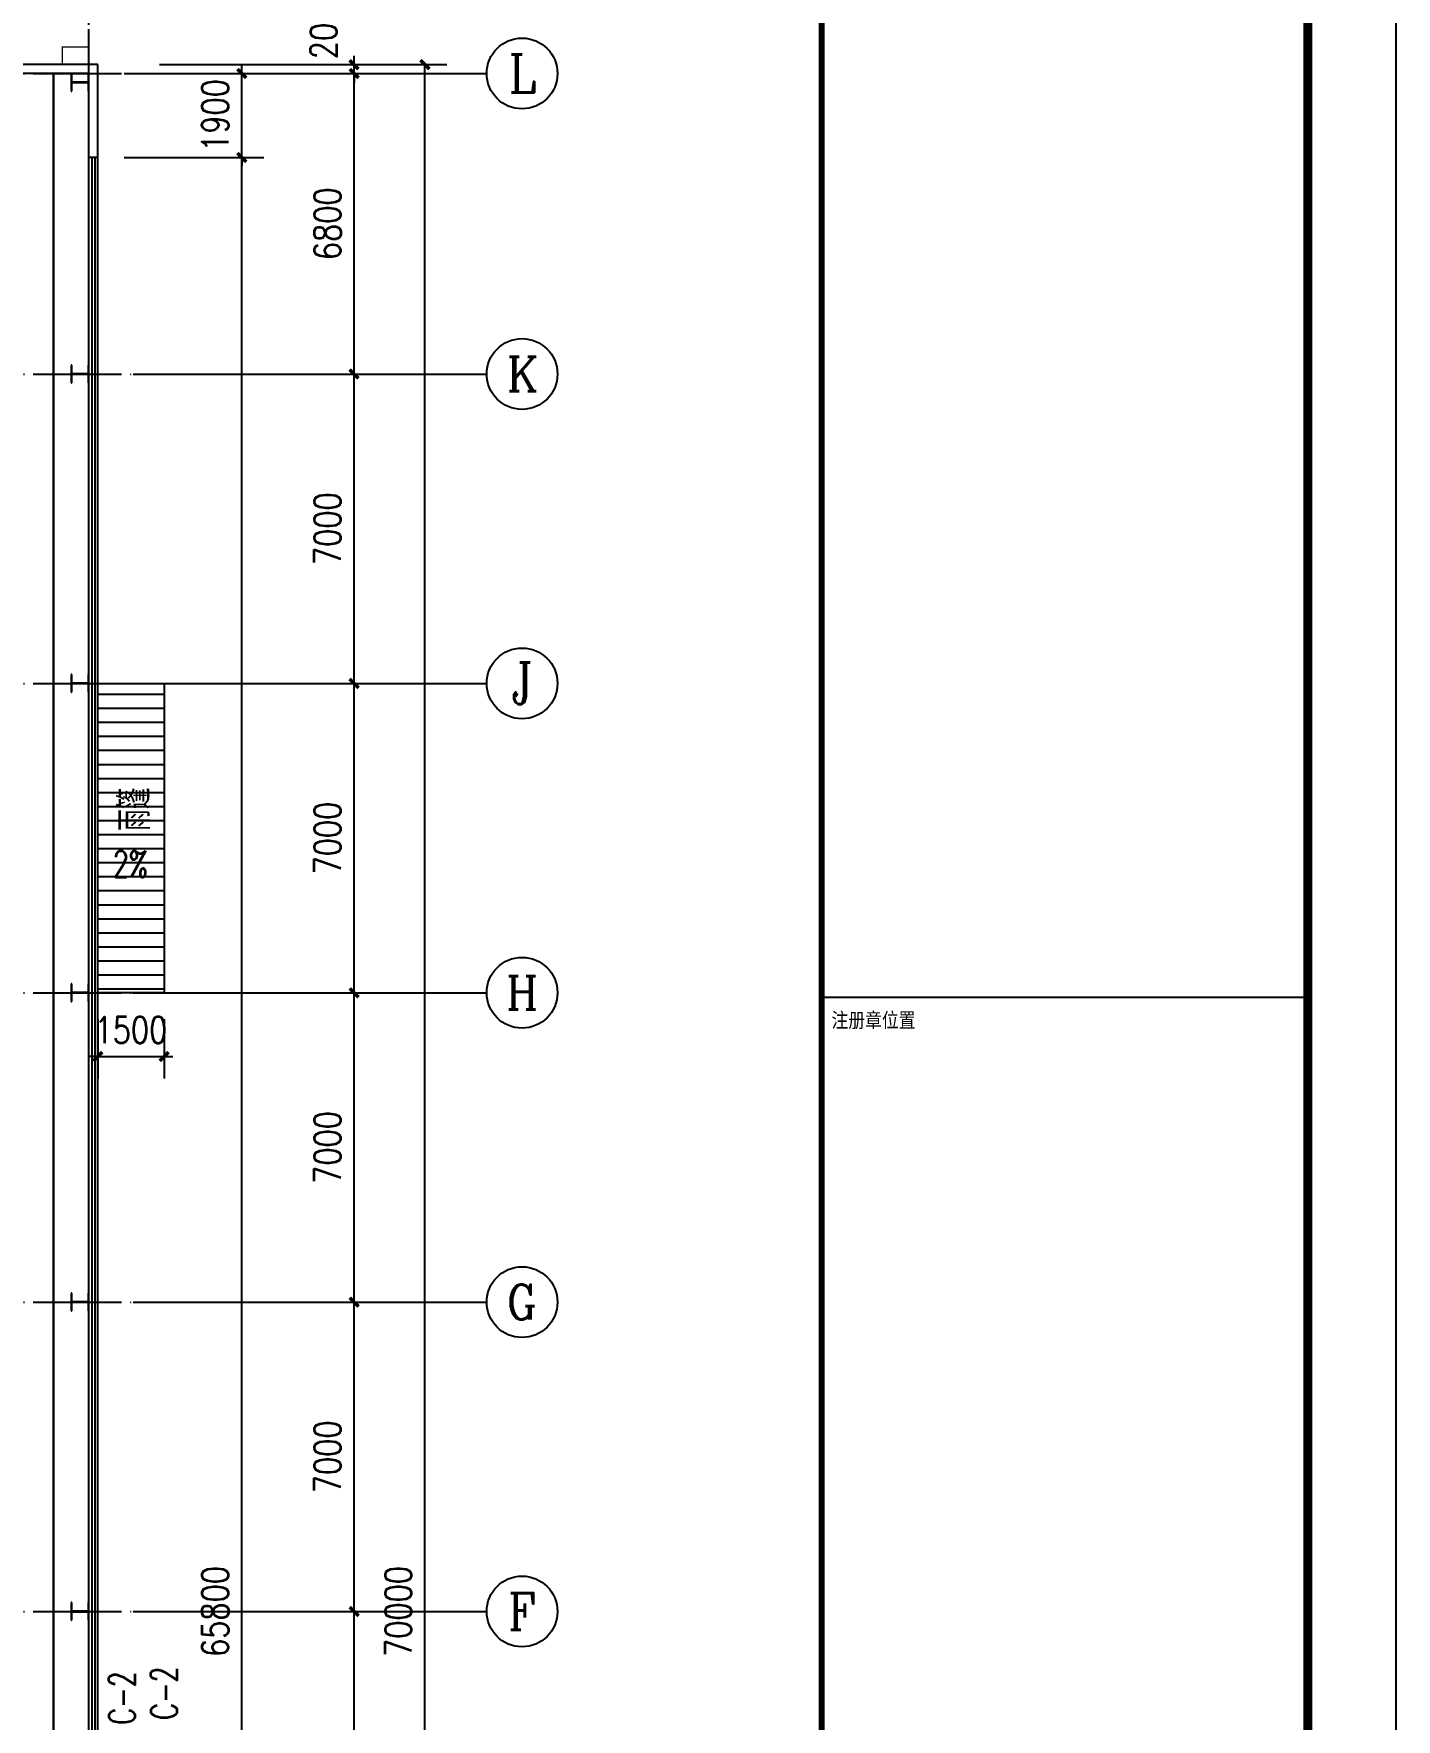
# Model space of a CAD drawing. Extents: x -21908402 to 2288787, y 79687 to 5079726.
# Drawn here: x 2233062 to 2263887, y 377685 to 415825 of the extents above; entities that cross this region are included whole.
import ezdxf
from ezdxf.enums import TextEntityAlignment as Align

# ---------------------------------------------------------------- set-up
doc = ezdxf.new("R2010")
doc.units = 0
doc.header["$LTSCALE"] = 1000
doc.linetypes.add('DOTE', pattern=[2.42, 2, -0.2, 0.02, -0.2])
doc.layers.get('0').update_dxf_attribs({"linetype": 'CONTINUOUS'})
doc.layers.get('DEFPOINTS').update_dxf_attribs({"linetype": 'CONTINUOUS'})
for name, color, linetype in [('AXIS', 3, 'CONTINUOUS'), ('AXIS_TEXT', 7, 'CONTINUOUS'), ('COLUMN', 9, 'CONTINUOUS'), ('DIM_SYMB', 3, 'CONTINUOUS'), ('DOTE', 1, 'DOTE'), ('PP-PM-TK', 7, 'CONTINUOUS'), ('PUB_DIM', 3, 'CONTINUOUS'), ('PUB_TEXT', 7, 'CONTINUOUS'), ('PUB_TITLE', 4, 'CONTINUOUS'), ('WALL', 6, 'CONTINUOUS'), ('WINDOW', 94, 'CONTINUOUS'), ('WINDOW_TEXT', 7, 'CONTINUOUS'), ('填充', 8, 'CONTINUOUS')]:
    doc.layers.add(name, color=color, linetype=linetype)
doc.styles.add('_TCH_AXIS', font='COMPLEX', dxfattribs={"bigfont": 'GBCBIG'})
doc.styles.add('_TCH_DIM', font='SIMPLEX', dxfattribs={"bigfont": 'GBCBIG'})
doc.styles.add('_TCH_WINDOW', font='SIMPLEX', dxfattribs={"bigfont": 'GBCBIG'})
doc.styles.add('COMPLEX', font='COMPLEX')
doc.styles.add('DIM_FONT', font='simplex.shx', dxfattribs={"width": 0.8})
doc.styles.get("Standard").update_dxf_attribs({"font": 'tssdeng.shx', "width": 0.7, "bigfont": 'hztxt.shx'})
doc.styles.add('TQ', font='txt.shx', dxfattribs={"width": 0.8, "bigfont": 'hztxt.shx'})
doc.dimstyles.new('DIMN200', dxfattribs={"dimscale": 2, "dimtxt": 300, "dimasz": 100, "dimexe": 250, "dimexo": 300, "dimgap": 150, "dimtad": 1, "dimdec": 0, "dimzin": 0, "dimtxsty": 'DIM_FONT', "dimblk": 'ARCHTICK', "dimcen": 0.09, "dimclrt": 7, "dimazin": 3, "dimtfac": 1, "dimtdec": 0, "dimtix": 1, "dimtmove": 0, "dimatfit": 3, "dimtolj": 1, "dimtzin": 0})

# ---------------------------------------------------------------- blocks, each defined once
blk = doc.blocks.new('TKL')
at = {"layer": 'PP-PM-TK', "color": 4}
blk.add_line((2296643, 507447), (2307643, 507447), dxfattribs=at)
at = {"layer": 'PP-PM-TK', "color": 4, "const_width": 140}
blk.add_lwpolyline([(2296643, 547507), (2296643, 432707)], dxfattribs=at)
at = {"layer": 'PUB_TEXT', "color": 2, "style": 'TQ'}
blk.add_text('注册章位置', height=380, dxfattribs=at).set_placement((2296865, 506721))
blk = doc.blocks.new('_ARCHTICK')
at = {"color": 0, "linetype": 'BYBLOCK', "const_width": 0.4}
blk.add_lwpolyline([(-0.5, -0.5), (0.5, 0.5)], dxfattribs=at)
blk = doc.blocks.new('*D179')
at = {"layer": 'DEFPOINTS', "color": 0}
for p in [(2234510, 394125), (2236010, 394125), (2236010, 392683)]:
    blk.add_point(p, dxfattribs=at)
at = {"layer": 'PUB_DIM', "color": 0}
for p, q in [((2234510, 393525), (2234510, 392183)), ((2236010, 393525), (2236010, 392183)), ((2234510, 392683), (2234310, 392683)), ((2234510, 392683), (2236010, 392683)), ((2236010, 392683), (2236210, 392683))]:
    blk.add_line(p, q, dxfattribs=at)
at = {"layer": 'PUB_DIM', "color": 0, "xscale": 200, "yscale": 200, "zscale": 200}
blk.add_blockref('_ARCHTICK', (2234510, 392683), dxfattribs=at)
at = {"layer": 'PUB_DIM', "color": 0, "xscale": 200, "yscale": 200, "zscale": 200, "rotation": 180}
blk.add_blockref('_ARCHTICK', (2236010, 392683), dxfattribs=at)
at = {"layer": 'PUB_DIM', "color": 7, "insert": (2235260, 393283), "char_height": 600, "attachment_point": 5, "style": 'DIM_FONT'}
blk.add_mtext('\\A1;1500', dxfattribs=at)
blk = doc.blocks.new('*D230')
at = {"layer": 'DEFPOINTS', "color": 0}
for p in [(2234510, 414925), (2237768, 414925), (2234510, 413025)]:
    blk.add_point(p, dxfattribs=at)
at = {"layer": 'PUB_DIM', "color": 0}
for p, q in [((2237768, 414925), (2237768, 415125)), ((2235110, 414925), (2238268, 414925)), ((2237768, 413025), (2237768, 414925)), ((2235110, 413025), (2238268, 413025)), ((2237768, 413025), (2237768, 412825))]:
    blk.add_line(p, q, dxfattribs=at)
at = {"layer": 'PUB_DIM', "color": 0, "xscale": 200, "yscale": 200, "zscale": 200}
for p, rotation in [((2237768, 414925), 270), ((2237768, 413025), 90)]:
    blk.add_blockref('_ARCHTICK', p, dxfattribs=dict(at, rotation=rotation))
at = {"layer": 'PUB_DIM', "color": 7, "insert": (2237168, 413975), "char_height": 600, "attachment_point": 5, "rotation": 90, "style": 'DIM_FONT'}
blk.add_mtext('\\A1;1900', dxfattribs=at)
blk = doc.blocks.new('*D231')
at = {"layer": 'DEFPOINTS', "color": 0}
for p in [(2234510, 413025), (2237768, 413025), (2234510, 347225)]:
    blk.add_point(p, dxfattribs=at)
at = {"layer": 'PUB_DIM', "color": 0}
for p, q in [((2235110, 413025), (2238268, 413025)), ((2237768, 347225), (2237768, 413025)), ((2235110, 347225), (2238268, 347225))]:
    blk.add_line(p, q, dxfattribs=at)
at = {"layer": 'PUB_DIM', "color": 0, "xscale": 200, "yscale": 200, "zscale": 200}
for p, rotation in [((2237768, 413025), 90), ((2237768, 347225), 270)]:
    blk.add_blockref('_ARCHTICK', p, dxfattribs=dict(at, rotation=rotation))
at = {"layer": 'PUB_DIM', "color": 7, "insert": (2237168, 380125), "char_height": 600, "attachment_point": 5, "rotation": 90, "style": 'DIM_FONT'}
blk.add_mtext('\\A1;65800', dxfattribs=at)
blk = doc.blocks.new('*D238')
at = {"layer": 'DEFPOINTS', "color": 0}
for p in [(2234310, 418829), (2232510, 415423), (2234310, 415423)]:
    blk.add_point(p, dxfattribs=at)
at = {"layer": 'PUB_DIM', "color": 0}
for p, q in [((2232510, 416023), (2232510, 419329)), ((2234310, 416023), (2234310, 419329)), ((2232510, 418829), (2232310, 418829)), ((2232510, 418829), (2234310, 418829)), ((2234310, 418829), (2234510, 418829))]:
    blk.add_line(p, q, dxfattribs=at)
at = {"layer": 'PUB_DIM', "color": 0, "xscale": 200, "yscale": 200, "zscale": 200}
blk.add_blockref('_ARCHTICK', (2232510, 418829), dxfattribs=at)
at = {"layer": 'PUB_DIM', "color": 0, "xscale": 200, "yscale": 200, "zscale": 200, "rotation": 180}
blk.add_blockref('_ARCHTICK', (2234310, 418829), dxfattribs=at)
at = {"layer": 'PUB_DIM', "color": 7, "insert": (2233410, 419429), "char_height": 600, "attachment_point": 5, "style": 'DIM_FONT'}
blk.add_mtext('\\A1;1800', dxfattribs=at)
blk = doc.blocks.new('*D289')
at = {"layer": 'AXIS', "color": 0}
for p, q in [((2235910, 380125), (2240810, 380125)), ((2240310, 373125), (2240310, 380125)), ((2235910, 373125), (2240810, 373125))]:
    blk.add_line(p, q, dxfattribs=at)
at = {"layer": 'DEFPOINTS', "color": 0}
for p in [(2235310, 380125), (2240310, 380125), (2235310, 373125)]:
    blk.add_point(p, dxfattribs=at)
at = {"layer": 'AXIS', "color": 0, "xscale": 200, "yscale": 200, "zscale": 200}
for p, rotation in [((2240310, 380125), 90), ((2240310, 373125), 270)]:
    blk.add_blockref('_ARCHTICK', p, dxfattribs=dict(at, rotation=rotation))
at = {"layer": 'AXIS', "color": 7, "insert": (2239710, 376625), "char_height": 600, "attachment_point": 5, "rotation": 90, "style": 'DIM_FONT'}
blk.add_mtext('\\A1;7000', dxfattribs=at)
blk = doc.blocks.new('*D290')
at = {"layer": 'AXIS', "color": 0}
for p, q in [((2235910, 387125), (2240810, 387125)), ((2240310, 380125), (2240310, 387125)), ((2235910, 380125), (2240810, 380125))]:
    blk.add_line(p, q, dxfattribs=at)
at = {"layer": 'DEFPOINTS', "color": 0}
for p in [(2235310, 387125), (2240310, 387125), (2235310, 380125)]:
    blk.add_point(p, dxfattribs=at)
at = {"layer": 'AXIS', "color": 0, "xscale": 200, "yscale": 200, "zscale": 200}
for p, rotation in [((2240310, 387125), 90), ((2240310, 380125), 270)]:
    blk.add_blockref('_ARCHTICK', p, dxfattribs=dict(at, rotation=rotation))
at = {"layer": 'AXIS', "color": 7, "insert": (2239710, 383625), "char_height": 600, "attachment_point": 5, "rotation": 90, "style": 'DIM_FONT'}
blk.add_mtext('\\A1;7000', dxfattribs=at)
blk = doc.blocks.new('*D291')
at = {"layer": 'AXIS', "color": 0}
for p, q in [((2235910, 394125), (2240810, 394125)), ((2240310, 387125), (2240310, 394125)), ((2235910, 387125), (2240810, 387125))]:
    blk.add_line(p, q, dxfattribs=at)
at = {"layer": 'DEFPOINTS', "color": 0}
for p in [(2235310, 394125), (2240310, 394125), (2235310, 387125)]:
    blk.add_point(p, dxfattribs=at)
at = {"layer": 'AXIS', "color": 0, "xscale": 200, "yscale": 200, "zscale": 200}
for p, rotation in [((2240310, 394125), 90), ((2240310, 387125), 270)]:
    blk.add_blockref('_ARCHTICK', p, dxfattribs=dict(at, rotation=rotation))
at = {"layer": 'AXIS', "color": 7, "insert": (2239710, 390625), "char_height": 600, "attachment_point": 5, "rotation": 90, "style": 'DIM_FONT'}
blk.add_mtext('\\A1;7000', dxfattribs=at)
blk = doc.blocks.new('*D292')
at = {"layer": 'AXIS', "color": 0}
for p, q in [((2235910, 401125), (2240810, 401125)), ((2240310, 394125), (2240310, 401125)), ((2235910, 394125), (2240810, 394125))]:
    blk.add_line(p, q, dxfattribs=at)
at = {"layer": 'DEFPOINTS', "color": 0}
for p in [(2235310, 401125), (2240310, 401125), (2235310, 394125)]:
    blk.add_point(p, dxfattribs=at)
at = {"layer": 'AXIS', "color": 0, "xscale": 200, "yscale": 200, "zscale": 200}
for p, rotation in [((2240310, 401125), 90), ((2240310, 394125), 270)]:
    blk.add_blockref('_ARCHTICK', p, dxfattribs=dict(at, rotation=rotation))
at = {"layer": 'AXIS', "color": 7, "insert": (2239710, 397625), "char_height": 600, "attachment_point": 5, "rotation": 90, "style": 'DIM_FONT'}
blk.add_mtext('\\A1;7000', dxfattribs=at)
blk = doc.blocks.new('*D293')
at = {"layer": 'AXIS', "color": 0}
for p, q in [((2235910, 408125), (2240810, 408125)), ((2240310, 401125), (2240310, 408125)), ((2235910, 401125), (2240810, 401125))]:
    blk.add_line(p, q, dxfattribs=at)
at = {"layer": 'DEFPOINTS', "color": 0}
for p in [(2235310, 408125), (2240310, 408125), (2235310, 401125)]:
    blk.add_point(p, dxfattribs=at)
at = {"layer": 'AXIS', "color": 0, "xscale": 200, "yscale": 200, "zscale": 200}
for p, rotation in [((2240310, 408125), 90), ((2240310, 401125), 270)]:
    blk.add_blockref('_ARCHTICK', p, dxfattribs=dict(at, rotation=rotation))
at = {"layer": 'AXIS', "color": 7, "insert": (2239710, 404625), "char_height": 600, "attachment_point": 5, "rotation": 90, "style": 'DIM_FONT'}
blk.add_mtext('\\A1;7000', dxfattribs=at)
blk = doc.blocks.new('*D294')
at = {"layer": 'AXIS', "color": 0}
for p, q in [((2235910, 414925), (2240810, 414925)), ((2240310, 408125), (2240310, 414925)), ((2235910, 408125), (2240810, 408125))]:
    blk.add_line(p, q, dxfattribs=at)
at = {"layer": 'DEFPOINTS', "color": 0}
for p in [(2235310, 414925), (2240310, 414925), (2235310, 408125)]:
    blk.add_point(p, dxfattribs=at)
at = {"layer": 'AXIS', "color": 0, "xscale": 200, "yscale": 200, "zscale": 200}
for p, rotation in [((2240310, 414925), 90), ((2240310, 408125), 270)]:
    blk.add_blockref('_ARCHTICK', p, dxfattribs=dict(at, rotation=rotation))
at = {"layer": 'AXIS', "color": 7, "insert": (2239710, 411525), "char_height": 600, "attachment_point": 5, "rotation": 90, "style": 'DIM_FONT'}
blk.add_mtext('\\A1;6800', dxfattribs=at)
blk = doc.blocks.new('*D295')
at = {"layer": 'AXIS', "color": 0}
for p, q in [((2235910, 415125), (2240810, 415125)), ((2240310, 415125), (2240310, 415325)), ((2240310, 414925), (2240310, 415125)), ((2235910, 414925), (2240810, 414925)), ((2240310, 414925), (2240310, 414725))]:
    blk.add_line(p, q, dxfattribs=at)
at = {"layer": 'DEFPOINTS', "color": 0}
for p in [(2235310, 415125), (2240310, 415125), (2235310, 414925)]:
    blk.add_point(p, dxfattribs=at)
at = {"layer": 'AXIS', "color": 0, "xscale": 200, "yscale": 200, "zscale": 200}
for p, rotation in [((2240310, 415125), 270), ((2240310, 414925), 90)]:
    blk.add_blockref('_ARCHTICK', p, dxfattribs=dict(at, rotation=rotation))
at = {"layer": 'AXIS', "color": 7, "insert": (2239620, 415865), "char_height": 600, "attachment_point": 5, "rotation": 90, "style": 'DIM_FONT'}
blk.add_mtext('\\A1;200', dxfattribs=at)
blk = doc.blocks.new('*D296')
at = {"layer": 'AXIS', "color": 0}
for p, q in [((2235910, 415125), (2242410, 415125)), ((2241910, 345125), (2241910, 415125)), ((2235910, 345125), (2242410, 345125))]:
    blk.add_line(p, q, dxfattribs=at)
at = {"layer": 'DEFPOINTS', "color": 0}
for p in [(2235310, 415125), (2241910, 415125), (2235310, 345125)]:
    blk.add_point(p, dxfattribs=at)
at = {"layer": 'AXIS', "color": 0, "xscale": 200, "yscale": 200, "zscale": 200}
for p, rotation in [((2241910, 415125), 90), ((2241910, 345125), 270)]:
    blk.add_blockref('_ARCHTICK', p, dxfattribs=dict(at, rotation=rotation))
at = {"layer": 'AXIS', "color": 7, "insert": (2241310, 380125), "char_height": 600, "attachment_point": 5, "rotation": 90, "style": 'DIM_FONT'}
blk.add_mtext('\\A1;70000', dxfattribs=at)
blk = doc.blocks.new('_AXISO')
blk.add_circle((0, 0), 0.5)
at = {"layer": 'AXIS_TEXT', "style": 'COMPLEX', "width": 1.041667}
blk.add_attdef('A', text='', height=0.56, dxfattribs=at).set_placement((-0.25, -0.28), (0.25, -0.28), align=Align.FIT)
blk = doc.blocks.new('$WINLIB2D$00000001')
at = {"color": 0}
for points in [[(-0.5, 0.5), (0.5, 0.5)], [(0.5, -0.5), (0.5, 0.5)], [(0.5, 0.16667), (-0.5, 0.16667)], [(0.5, -0.16667), (-0.5, -0.16667)], [(-0.5, -0.5), (0.5, -0.5)]]:
    blk.add_lwpolyline(points, dxfattribs=at)

msp = doc.modelspace()

# ---------------------------------------------------------------- hatches: boundary and pattern name
at = {"layer": '填充'}
h = msp.add_hatch(dxfattribs=at)
h.set_pattern_fill('ANSI31', color=1, scale=200, angle=135, style=0)
h.set_pattern_definition([(180, (2579635.24, -1732084.8), (-9e-15, -317.5), [])])
h.paths.add_polyline_path([(2234510, 394125.2), (2234510, 401125.2), (2236010, 401125.2), (2236010, 394125.2)])

# ---------------------------------------------------------------- linework, layer by layer
at = {"color": 1, "const_width": 30}
msp.add_lwpolyline([(2234310, 415125.2), (2234310, 415525.2), (2233710, 415525.2), (2233710, 415125.2)], dxfattribs=at)
at = {"color": 2, "linetype": 'DOTE', "const_width": 50}
msp.add_lwpolyline([(2233510, 414925.2), (2233510, 345325.2)], dxfattribs=at)
msp.add_lwpolyline([(2234510, 394125.2), (2234510, 401125.2), (2236010, 401125.2), (2236010, 394125.2)], close=True)
at = {"layer": 'AXIS'}
for p, q in [((2235310, 414925.2), (2243310, 414925.2)), ((2235310, 408125.2), (2243310, 408125.2)), ((2235310, 401125.2), (2243310, 401125.2)), ((2235310, 394125.2), (2243310, 394125.2)), ((2235310, 387125.2), (2243310, 387125.2)), ((2235310, 380125.2), (2243310, 380125.2))]:
    msp.add_line(p, q, dxfattribs=at)
at = {"layer": 'COLUMN'}
for p, q in [((2233926, 414925.2), (2233910, 414925.2)), ((2233910, 414925.2), (2233910, 414525.2)), ((2233926, 414730.2), (2233926, 414925.2)), ((2234294, 414730.2), (2233926, 414730.2)), ((2233926, 414720.2), (2234294, 414720.2)), ((2233926, 414525.2), (2233926, 414720.2)), ((2234310, 414925.2), (2234294, 414925.2)), ((2234294, 414925.2), (2234294, 414730.2)), ((2234294, 414720.2), (2234294, 414525.2)), ((2234310, 414525.2), (2234310, 414925.2)), ((2233910, 414525.2), (2233926, 414525.2)), ((2234294, 414525.2), (2234310, 414525.2)), ((2233926, 408325.2), (2233910, 408325.2)), ((2233910, 408325.2), (2233910, 407925.2)), ((2233926, 408130.2), (2233926, 408325.2)), ((2234294, 408130.2), (2233926, 408130.2)), ((2233926, 408120.2), (2234294, 408120.2)), ((2233926, 407925.2), (2233926, 408120.2)), ((2234310, 408325.2), (2234294, 408325.2)), ((2234294, 408325.2), (2234294, 408130.2)), ((2234294, 408120.2), (2234294, 407925.2)), ((2234310, 407925.2), (2234310, 408325.2)), ((2233910, 407925.2), (2233926, 407925.2)), ((2234294, 407925.2), (2234310, 407925.2)), ((2233926, 401325.2), (2233910, 401325.2)), ((2233910, 401325.2), (2233910, 400925.2)), ((2233926, 401130.2), (2233926, 401325.2)), ((2234310, 401325.2), (2234294, 401325.2)), ((2234294, 401325.2), (2234294, 401130.2)), ((2234310, 400925.2), (2234310, 401325.2)), ((2233910, 400925.2), (2233926, 400925.2)), ((2234294, 401130.2), (2233926, 401130.2)), ((2233926, 401120.2), (2234294, 401120.2)), ((2233926, 400925.2), (2233926, 401120.2)), ((2234294, 401120.2), (2234294, 400925.2)), ((2234294, 400925.2), (2234310, 400925.2)), ((2233926, 394325.2), (2233910, 394325.2)), ((2233910, 394325.2), (2233910, 393925.2)), ((2233926, 394130.2), (2233926, 394325.2)), ((2234294, 394130.2), (2233926, 394130.2)), ((2233926, 394120.2), (2234294, 394120.2)), ((2233926, 393925.2), (2233926, 394120.2)), ((2234310, 394325.2), (2234294, 394325.2)), ((2234294, 394325.2), (2234294, 394130.2)), ((2234294, 394120.2), (2234294, 393925.2)), ((2234310, 393925.2), (2234310, 394325.2)), ((2233910, 393925.2), (2233926, 393925.2)), ((2234294, 393925.2), (2234310, 393925.2)), ((2233926, 387325.2), (2233910, 387325.2)), ((2233910, 387325.2), (2233910, 386925.2)), ((2233926, 387130.2), (2233926, 387325.2)), ((2234294, 387130.2), (2233926, 387130.2)), ((2233926, 387120.2), (2234294, 387120.2)), ((2233926, 386925.2), (2233926, 387120.2)), ((2234310, 387325.2), (2234294, 387325.2)), ((2234294, 387325.2), (2234294, 387130.2)), ((2234294, 387120.2), (2234294, 386925.2)), ((2234310, 386925.2), (2234310, 387325.2)), ((2233910, 386925.2), (2233926, 386925.2)), ((2234294, 386925.2), (2234310, 386925.2)), ((2233926, 380325.2), (2233910, 380325.2)), ((2233910, 380325.2), (2233910, 379925.2)), ((2233926, 380130.2), (2233926, 380325.2)), ((2234310, 380325.2), (2234294, 380325.2)), ((2234294, 380325.2), (2234294, 380130.2)), ((2234310, 379925.2), (2234310, 380325.2)), ((2233910, 379925.2), (2233926, 379925.2)), ((2234294, 380130.2), (2233926, 380130.2)), ((2233926, 380120.2), (2234294, 380120.2)), ((2233926, 379925.2), (2233926, 380120.2)), ((2234294, 380120.2), (2234294, 379925.2)), ((2234294, 379925.2), (2234310, 379925.2))]:
    msp.add_line(p, q, dxfattribs=at)
at = {"layer": 'DIM_SYMB'}
msp.add_lwpolyline([(2234720.9, 396528, 0, 0, 0), (2235147.5, 396528, 160, 0, 0), (2235747.5, 396528, 0, 0, 0)], format="xyseb", dxfattribs=at)
at = {"layer": 'DOTE'}
for p, q in [((2234310, 344325.2), (2234310, 415925.2)), ((2119310, 414925.2), (2235310, 414925.2)), ((2119310, 408125.2), (2235310, 408125.2)), ((2119310, 401125.2), (2235310, 401125.2)), ((2119310, 394125.2), (2235310, 394125.2)), ((2119310, 387125.2), (2235310, 387125.2)), ((2119310, 380125.2), (2235310, 380125.2))]:
    msp.add_line(p, q, dxfattribs=at)
at = {"layer": 'PUB_TITLE'}
msp.add_lwpolyline([(2095686.8, 317287.5), (2263886.8, 317287.5), (2263886.8, 436087.5), (2095686.8, 436087.5)], close=True, dxfattribs=at)
at = {"layer": 'PUB_TITLE', "const_width": 200}
msp.add_lwpolyline([(2100686.8, 319287.5), (2261886.8, 319287.5), (2261886.8, 434087.5), (2100686.8, 434087.5)], close=True, dxfattribs=at)
at = {"layer": 'WALL'}
for p, q in [((2234510, 415125.2), (2227710, 415125.2)), ((2234510, 408125.2), (2234510, 415125.2)), ((2233910, 414925.2), (2227810, 414925.2)), ((2234294, 414925.2), (2233926, 414925.2)), ((2234310, 408325.2), (2234310, 414525.2)), ((2234510, 401125.2), (2234510, 408125.2)), ((2234310, 401325.2), (2234310, 407925.2)), ((2234310, 394325.2), (2234310, 400925.2)), ((2234510, 394125.2), (2234510, 401125.2)), ((2234510, 387125.2), (2234510, 394125.2)), ((2234310, 387325.2), (2234310, 393925.2)), ((2234510, 380125.2), (2234510, 387125.2)), ((2234310, 380325.2), (2234310, 386925.2)), ((2234310, 373325.2), (2234310, 379925.2)), ((2234510, 373125.2), (2234510, 380125.2))]:
    msp.add_line(p, q, dxfattribs=at)

# ---------------------------------------------------------------- block references
msp.add_blockref('TKL', (-45755.9, -113419.2))
at = {"layer": 'AXIS'}
ref = msp.add_blockref('_AXISO', (2244110, 414925.2), dxfattribs=dict(at, xscale=1600, yscale=1600, zscale=1600))
ref.add_attrib('A', 'L', dxfattribs={"layer": 'AXIS_TEXT', "height": 854.7, "style": '_TCH_AXIS'}).set_placement((2243804.8, 414497.9), (2244415.3, 414497.9), align=Align.FIT)
ref = msp.add_blockref('_AXISO', (2244110, 408125.2), dxfattribs=dict(at, xscale=1600, yscale=1600, zscale=1600))
ref.add_attrib('A', 'K', dxfattribs={"layer": 'AXIS_TEXT', "height": 773.9, "style": '_TCH_AXIS'}).set_placement((2243759.9, 407738.3), (2244460.1, 407738.3), align=Align.FIT)
ref = msp.add_blockref('_AXISO', (2244110, 401125.2), dxfattribs=dict(at, xscale=1600, yscale=1600, zscale=1600))
ref.add_attrib('A', 'J', dxfattribs={"layer": 'AXIS_TEXT', "height": 947.9, "style": '_TCH_AXIS'}).set_placement((2243861.8, 400651.2), (2244358.3, 400651.2), align=Align.FIT)
ref = msp.add_blockref('_AXISO', (2244110, 394125.2), dxfattribs=dict(at, xscale=1600, yscale=1600, zscale=1600))
ref.add_attrib('A', 'H', dxfattribs={"layer": 'AXIS_TEXT', "height": 755.6, "style": '_TCH_AXIS'}).set_placement((2243750.2, 393747.4), (2244469.8, 393747.4), align=Align.FIT)
ref = msp.add_blockref('_AXISO', (2244110, 387125.2), dxfattribs=dict(at, xscale=1600, yscale=1600, zscale=1600))
ref.add_attrib('A', 'G', dxfattribs={"layer": 'AXIS_TEXT', "height": 793, "style": '_TCH_AXIS'}).set_placement((2243770.2, 386728.7), (2244449.9, 386728.7), align=Align.FIT)
ref = msp.add_blockref('_AXISO', (2244110, 380125.2), dxfattribs=dict(at, xscale=1600, yscale=1600, zscale=1600))
ref.add_attrib('A', 'F', dxfattribs={"layer": 'AXIS_TEXT', "height": 833.3, "style": '_TCH_AXIS'}).set_placement((2243792.6, 379708.6), (2244427.5, 379708.6), align=Align.FIT)
at = {"layer": 'WINDOW'}
ref = msp.add_blockref('$WINLIB2D$00000001', (2234410, 380125.2), dxfattribs=dict(at, xscale=65800, yscale=200, zscale=65800, rotation=90))
ref.add_attrib('A', 'C-2', (2235357.5, 377563.5), dxfattribs={"layer": 'WINDOW_TEXT', "height": 595, "rotation": 90, "style": '_TCH_WINDOW', "width": 0.705882})

# ---------------------------------------------------------------- texts
at = {"layer": 'PUB_TEXT', "width": 0.7}
msp.add_text('雨篷', height=700, rotation=90, dxfattribs=at).set_placement((2235693.1, 397789))
at = {"layer": 'PUB_TEXT', "style": '_TCH_DIM', "width": 0.705882}
msp.add_text('2%%%', height=595, dxfattribs=at).set_placement((2234854.2, 396738))
at = {"layer": 'WINDOW_TEXT', "style": '_TCH_WINDOW', "width": 0.705882}
msp.add_text('C-2', height=595, rotation=90, dxfattribs=at).set_placement((2236309.6, 377672.8))

# ---------------------------------------------------------------- dimensions: what is measured, and where the dimension line sits
at = {"layer": 'AXIS'}
dim = msp.add_linear_dim(base=(2240310, 415125.2), p1=(2235310, 414925.2), p2=(2235310, 415125.2), angle=90, dimstyle='DIMN200', dxfattribs=at)
dim.commit()
dim.dimension.update_dxf_attribs({"geometry": '*D295', "text_midpoint": (2239620, 415865.2), "dimtype": 129})
for p1, p2, distance, picture, middle in [((2235310, 345125.2), (2235310, 415125.2), -6600, '*D296', (2241310, 380125.2)), ((2235310, 408125.2), (2235310, 414925.2), -5000, '*D294', (2239710, 411525.2)), ((2235310, 401125.2), (2235310, 408125.2), -5000, '*D293', (2239710, 404625.2)), ((2235310, 394125.2), (2235310, 401125.2), -5000, '*D292', (2239710, 397625.2)), ((2235310, 387125.2), (2235310, 394125.2), -5000, '*D291', (2239710, 390625.2)), ((2235310, 380125.2), (2235310, 387125.2), -5000, '*D290', (2239710, 383625.2)), ((2235310, 373125.2), (2235310, 380125.2), -5000, '*D289', (2239710, 376625.2))]:
    dim = msp.add_aligned_dim(p1=p1, p2=p2, distance=distance, dimstyle='DIMN200', dxfattribs=at)
    dim.commit()
    dim.dimension.update_dxf_attribs({"geometry": picture, "text_midpoint": middle})
at = {"layer": 'PUB_DIM'}
for p1, p2, distance, picture, middle in [((2232510, 415422.7), (2234310, 415422.7), 3406.3, '*D238', (2233410, 419429)), ((2234510, 413025.2), (2234510, 414925.2), -3258.4, '*D230', (2237168.4, 413975.2)), ((2234510, 347225.2), (2234510, 413025.2), -3258.4, '*D231', (2237168.4, 380125.2)), ((2234510, 394125.2), (2236010, 394125.2), -1442.5, '*D179', (2235260, 393282.7))]:
    dim = msp.add_aligned_dim(p1=p1, p2=p2, distance=distance, dimstyle='DIMN200', dxfattribs=at)
    dim.commit()
    dim.dimension.update_dxf_attribs({"geometry": picture, "text_midpoint": middle})

doc.saveas('drawing.dxf')
